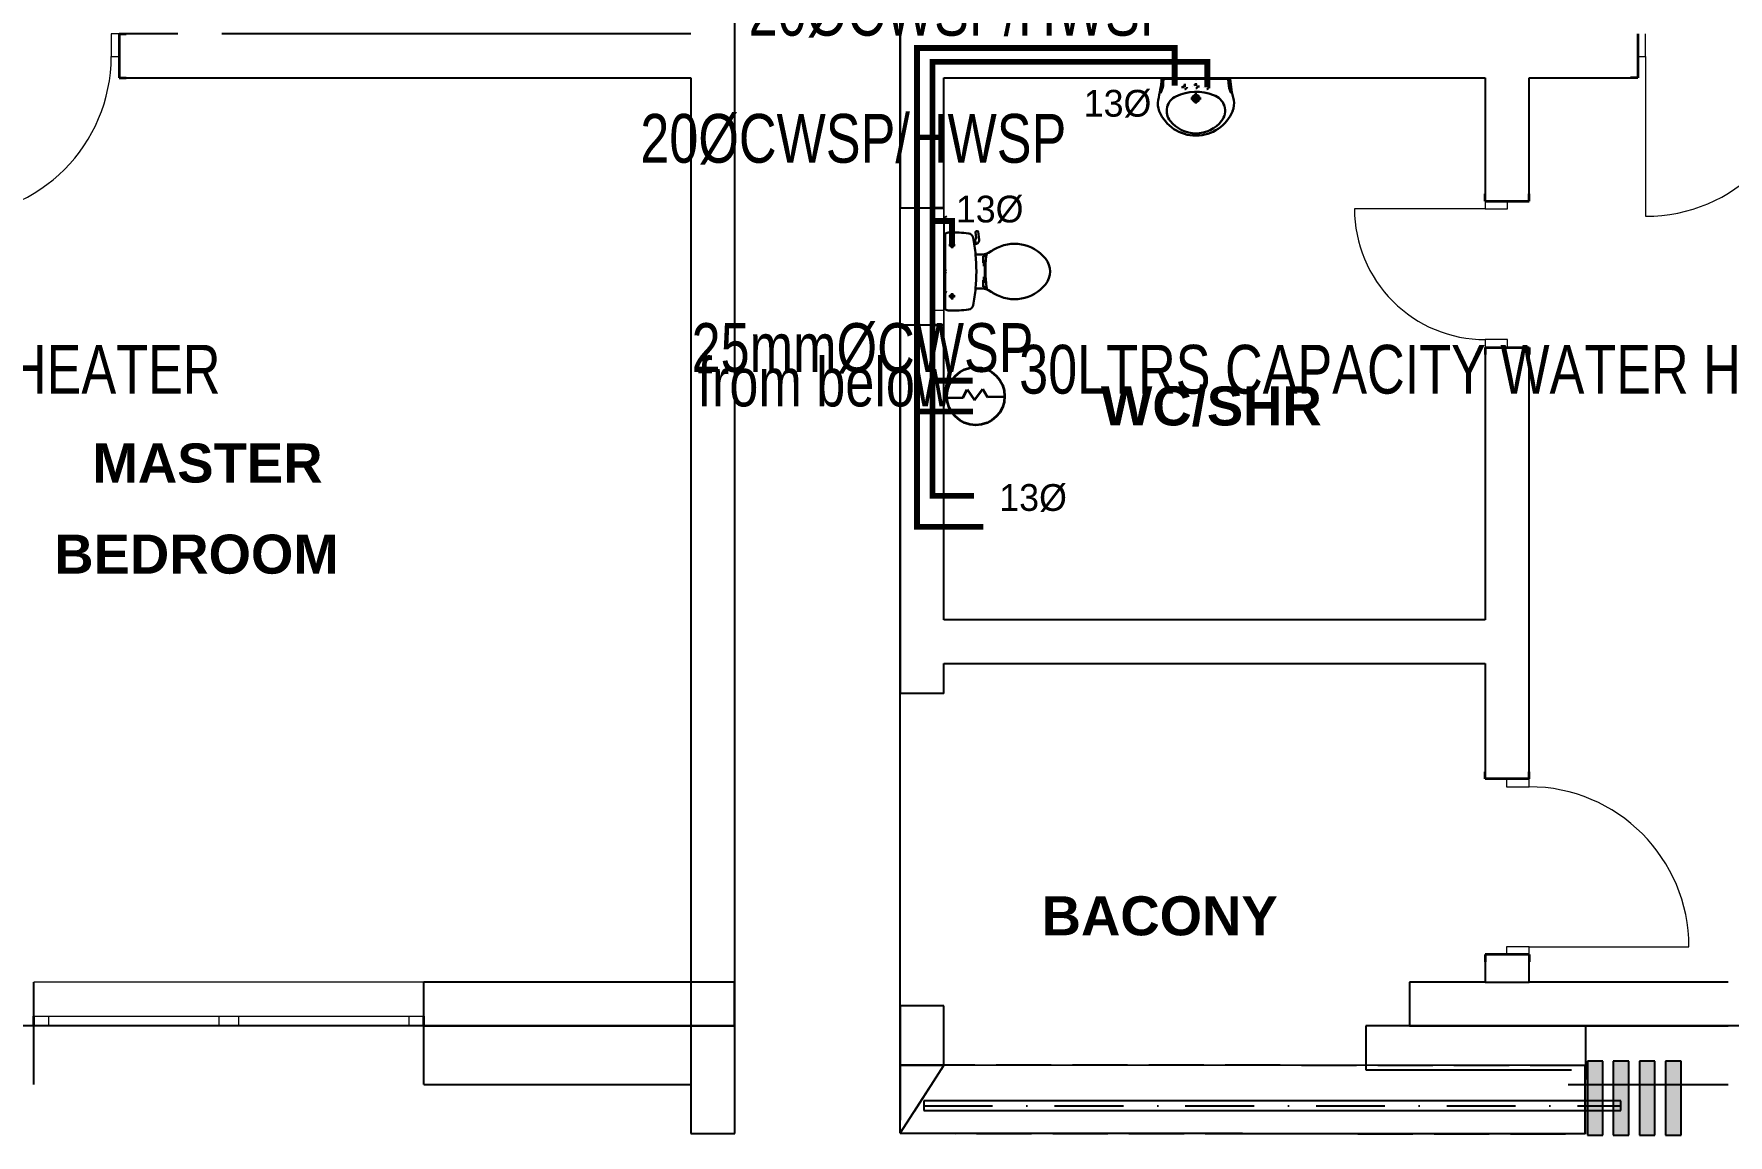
# Model space of a CAD drawing. Header units: inches. Extents: x 23 to 2032867, y 13 to 664695.
# Drawn here: x 459518 to 468205, y 490601 to 496245 of the extents above; entities that cross this region are included whole.
import ezdxf

# ---------------------------------------------------------------- set-up
doc = ezdxf.new("R2010")
doc.units = ezdxf.units.IN
doc.header["$MEASUREMENT"] = 0
for name, pattern in [('ACAD_ISO10W100', [18, 12, -3, 0, -3]), ('DASHDOT', [1, 0.5, -0.25, 0, -0.25]), ('DASHED1', [1, 0.3, -0.4, 0.3]), ('Dot & Dashed', [670.277762, 352.777767, -176.388884, 0, -141.111112]), ('DOTDASH', [1, 0.3, -0.2, 0, -0.2, 0.3]), ('Hidden Line', [391.222223, 282.222223, -109])]:
    doc.linetypes.add(name, pattern=pattern)
for name, color, linetype, lineweight, true_color in [('Annotation - Text_Pen_No__86', 7, 'Continuous', 20, 0x5555ff), ('ARCHICAD Doors_Pen_No__23', 7, 'Continuous', 20, 0xff6600), ('ARCHICAD Doors_Pen_No__3', 7, 'Continuous', 18, 0xff6600), ('ARCHICAD Windows_Pen_No__23', 7, 'Continuous', 20, 0xff6600), ('ARCHICAD Windows_Pen_No__3', 7, 'Continuous', 18, 0xff6600), ('Structural - Bearing_Pen_No__160', 7, 'Continuous', 20, 0xb4a35c), ('Structural - Bearing_Pen_No__87', 7, 'Continuous', 20, 0x6a6a6a), ('Structural - Bearing_Pen_No__89', 7, 'Continuous', 20, 0x71cebe)]:
    doc.layers.add(name, color=color, linetype=linetype, lineweight=lineweight, true_color=true_color)
for name, color, linetype, lineweight in [('ARCHICAD Doors_Pen_No__27', 7, 'Continuous', 35), ('ARCHICAD Windows_Pen_No__27', 7, 'Continuous', 35), ('Building', 8, 'Continuous', 18), ('Interior - Furniture _Pen_No__16', 124, 'Continuous', 20), ('Interior - Furniture _Pen_No__75', 6, 'Continuous', 20), ('Structural - Bearing_Pen_No__27', 7, 'Continuous', 35), ('WATER SUPPLY', 5, 'ACAD_ISO10W100', 50), ('watersupply', 4, 'DASHDOT', 25)]:
    doc.layers.add(name, color=color, linetype=linetype, lineweight=lineweight)
doc.styles.add('GENERATED_STYLE_2', font='arialbd.ttf')
doc.styles.add('SPIRITTXTSTYLE1', font='ORIG2')

msp = doc.modelspace()

# ---------------------------------------------------------------- hatches: boundary and pattern name
at = {"layer": 'Structural - Bearing_Pen_No__160', "linetype": 'Continuous', "lineweight": 25}
for points in [[(467483.916, 490979.81), (467483.916, 490600.78), (467563.916, 490600.78), (467563.916, 490979.81)], [(467615.75, 490979.81), (467615.75, 490600.78), (467695.75, 490600.78), (467695.75, 490979.81)], [(467750.501, 490979.81), (467750.501, 490600.78), (467830.501, 490600.78), (467830.501, 490979.81)], [(467885.253, 490979.81), (467885.253, 490600.78), (467965.253, 490600.78), (467965.253, 490979.81)]]:
    msp.add_hatch(color=8, dxfattribs=at).paths.add_polyline_path(points)

# ---------------------------------------------------------------- linework, layer by layer
at = {"color": 8, "linetype": 'Hidden Line'}
for p, q in [((464184.755, 490959.688), (463959.755, 490959.853)), ((463959.755, 490959.853), (463959.755, 490609.853)), ((464184.755, 490959.688), (463959.755, 490609.853)), ((463959.755, 490609.853), (464184.755, 490959.688)), ((467473.374, 490957.274), (464184.755, 490959.688)), ((467473.117, 490607.274), (467473.374, 490957.274)), ((463959.755, 490609.853), (467473.117, 490607.274))]:
    msp.add_line(p, q, dxfattribs=at)
at = {"layer": 'ARCHICAD Doors_Pen_No__23', "color": 8, "linetype": 'Continuous'}
for p, q in [((459955.061, 496244.955), (459915.061, 496244.955)), ((459915.061, 496244.955), (459915.061, 496129.955)), ((459955.061, 496129.955), (459955.061, 496244.955)), ((467742.078, 496244.955), (467742.078, 496129.955)), ((467782.078, 496129.955), (467782.078, 496244.955)), ((459915.061, 496129.955), (459955.061, 496129.955)), ((467742.078, 496129.955), (467782.078, 496129.955)), ((466959.73, 495388.101), (466959.73, 495348.101)), ((467074.73, 495388.101), (466959.73, 495388.101)), ((466959.73, 495348.101), (467074.73, 495348.101)), ((467074.73, 495348.101), (467074.73, 495388.101)), ((467074.73, 494678.101), (466959.73, 494678.101)), ((466959.73, 494678.101), (466959.73, 494638.101)), ((467074.73, 494638.101), (467074.73, 494678.101)), ((466959.73, 494638.101), (467074.73, 494638.101)), ((467069.73, 492425.969), (467069.73, 492385.969)), ((467184.73, 492425.969), (467069.73, 492425.969)), ((467069.73, 492385.969), (467184.73, 492385.969)), ((467184.73, 492385.969), (467184.73, 492425.969)), ((467184.73, 491565.969), (467069.73, 491565.969)), ((467069.73, 491565.969), (467069.73, 491525.969)), ((467069.73, 491525.969), (467184.73, 491525.969)), ((467184.73, 491525.969), (467184.73, 491565.969))]:
    msp.add_line(p, q, dxfattribs=at)
at = {"layer": 'ARCHICAD Doors_Pen_No__27', "color": 8, "linetype": 'Continuous'}
for p, q in [((459955.061, 496244.955), (459955.061, 496129.955)), ((459955.061, 496244.955), (459992.061, 496244.955)), ((467742.078, 496244.955), (467742.078, 496129.955)), ((459955.061, 496129.955), (459955.061, 496019.955)), ((467742.078, 496129.955), (467742.078, 496019.955)), ((459955.061, 496019.955), (459992.061, 496019.955)), ((467742.078, 496019.955), (467705.078, 496019.955)), ((466959.73, 495388.101), (466959.73, 495425.101)), ((467184.73, 495388.101), (467184.73, 495425.101)), ((466959.73, 495388.101), (467074.73, 495388.101)), ((467074.73, 495388.101), (467184.73, 495388.101)), ((466959.73, 494638.101), (467074.73, 494638.101)), ((466959.73, 494638.101), (466959.73, 494601.101)), ((467074.73, 494638.101), (467184.73, 494638.101)), ((467184.73, 494638.101), (467184.73, 494601.101)), ((466959.73, 492425.969), (466959.73, 492462.969)), ((467069.73, 492425.969), (466959.73, 492425.969)), ((467184.73, 492425.969), (467069.73, 492425.969)), ((467184.73, 492425.969), (467184.73, 492462.969)), ((467069.73, 491525.969), (466959.73, 491525.969)), ((466959.73, 491525.969), (466959.73, 491488.969)), ((467184.73, 491525.969), (467069.73, 491525.969)), ((467184.73, 491525.969), (467184.73, 491488.969))]:
    msp.add_line(p, q, dxfattribs=at)
at = {"layer": 'ARCHICAD Doors_Pen_No__3', "color": 8, "linetype": 'Continuous'}
for p, q in [((467782.078, 496129.955), (467782.078, 495309.955)), ((466959.73, 495348.101), (466289.73, 495348.101)), ((467184.73, 491565.969), (468004.73, 491565.969))]:
    msp.add_line(p, q, dxfattribs=at)
for centre, major_axis, start_param, end_param in [((459095.061, 496129.955), (579.828, 579.828), 3.92699082, 5.49778714), ((467782.078, 496129.955), (579.828, 579.828), 3.92699082, 5.49778714), ((466959.73, 495348.101), (473.762, 473.762), 2.35619449, 3.92699082), ((467184.73, 491565.969), (-579.828, 579.828), 3.92699082, 5.49778714)]:
    msp.add_ellipse(centre, major_axis=major_axis, ratio=1, start_param=start_param, end_param=end_param, dxfattribs=at)
at = {"layer": 'ARCHICAD Windows_Pen_No__23', "color": 8, "linetype": 'Continuous'}
for p, q in [((464134.755, 495351.603), (464134.755, 495276.603)), ((464184.755, 495276.603), (464184.755, 495351.603)), ((464134.755, 495276.603), (464184.755, 495276.603)), ((464184.755, 494826.603), (464134.755, 494826.603)), ((464134.755, 494826.603), (464134.755, 494751.603)), ((464184.755, 494751.603), (464184.755, 494826.603)), ((459518.459, 491210.357), (459593.459, 491210.357)), ((459593.459, 491210.357), (459593.459, 491160.357)), ((460468.459, 491160.357), (460468.459, 491210.357)), ((460468.459, 491210.357), (460518.459, 491210.357)), ((460518.459, 491210.357), (460568.459, 491210.357)), ((460568.459, 491210.357), (460568.459, 491160.357)), ((461443.459, 491160.357), (461443.459, 491210.357)), ((461443.459, 491210.357), (461518.459, 491210.357)), ((459593.459, 491160.357), (459518.459, 491160.357)), ((460518.459, 491160.357), (460468.459, 491160.357)), ((460568.459, 491160.357), (460518.459, 491160.357)), ((461518.459, 491160.357), (461443.459, 491160.357))]:
    msp.add_line(p, q, dxfattribs=at)
at = {"layer": 'ARCHICAD Windows_Pen_No__27', "color": 8, "linetype": 'Continuous'}
for p, q in [((464184.755, 495351.603), (464134.755, 495351.603)), ((464184.755, 494751.603), (464134.755, 494751.603)), ((459518.459, 491160.357), (459518.459, 491210.357)), ((461518.459, 491160.357), (461518.459, 491210.357))]:
    msp.add_line(p, q, dxfattribs=at)
at = {"layer": 'ARCHICAD Windows_Pen_No__3', "color": 8, "linetype": 'Continuous'}
for p, q in [((463959.755, 495351.603), (463959.755, 494751.603)), ((464184.755, 495351.603), (464184.755, 494751.603)), ((464134.755, 495276.603), (464134.755, 494826.603)), ((464184.755, 494826.603), (464184.755, 495276.603)), ((461518.459, 491385.357), (459518.459, 491385.357)), ((459593.459, 491210.357), (460468.459, 491210.357)), ((460568.459, 491210.357), (461443.459, 491210.357)), ((461518.459, 491160.357), (459518.459, 491160.357)), ((460468.459, 491160.357), (459593.459, 491160.357)), ((461443.459, 491160.357), (460568.459, 491160.357))]:
    msp.add_line(p, q, dxfattribs=at)
at = {"layer": 'Building', "linetype": 'Continuous', "lineweight": 30, "ltscale": 1000}
for p, q in [((465652.494, 496015.395), (465300.721, 496015.395)), ((465652.494, 496015.395, -1683.122), (465300.721, 496015.395, -1683.122)), ((465310.835, 496015.395), (465308.96, 495993.047)), ((465310.835, 496015.395, -1683.122), (465308.96, 495993.047, -1683.122)), ((465642.38, 496015.395), (465644.256, 495993.047)), ((465642.38, 496015.395, -1683.122), (465644.256, 495993.047, -1683.122)), ((464191.088, 495220.491), (464191.088, 494833.711)), ((464344.56, 495191.303), (464336.596, 495189.626)), ((464340.421, 495166.228), (464351.701, 495169.447)), ((464348.838, 495168.63), (464343.669, 495191.115)), ((464350.686, 495199.908), (464346.996, 495229.012)), ((464349.805, 495233.252), (464354.69, 495234.629)), ((464359.6, 495231.454), (464365.623, 495191.051)), ((464370.613, 495113.504), (464346.829, 495113.504)), ((464385.958, 495105.731), (464385.958, 495071.646)), ((464401.122, 495105.731), (464385.958, 495105.731)), ((464385.958, 495079.438), (464398.98, 495079.438)), ((464385.958, 495071.646), (464398.531, 495071.646)), ((464390.085, 495071.646), (464390.085, 495054.644)), ((464390.085, 495054.644), (464393.825, 495054.644)), ((464390.085, 494982.555), (464390.085, 494999.557)), ((464390.085, 494999.557), (464393.825, 494999.557)), ((464393.825, 494999.557), (464393.825, 495054.644)), ((464346.829, 494940.697), (464370.613, 494940.697)), ((464385.958, 494948.471), (464385.958, 494982.555)), ((464385.958, 494982.555), (464399.388, 494982.555)), ((464385.958, 494974.763), (464399.987, 494974.763)), ((464402.64, 494948.471), (464385.958, 494948.471))]:
    msp.add_line(p, q, dxfattribs=at)
at = {"layer": 'Building', "linetype": 'DASHED1', "lineweight": 30, "ltscale": 50}
for p, q in [((465402.814, 495971.709), (465438.194, 495971.709)), ((465402.814, 495971.709, -1683.122), (465438.194, 495971.709, -1683.122)), ((465420.504, 495988.752), (465420.504, 495953.828)), ((465420.504, 495988.752, -1683.122), (465420.504, 495953.828, -1683.122)), ((465494.298, 495976.122), (465458.918, 495976.122)), ((465494.298, 495976.122, -1683.122), (465458.918, 495976.122, -1683.122)), ((465476.608, 495993.164), (465476.608, 495958.24)), ((465476.608, 495993.164, -1683.122), (465476.608, 495958.24, -1683.122)), ((465550.402, 495971.709), (465515.022, 495971.709)), ((465550.402, 495971.709, -1683.122), (465515.022, 495971.709, -1683.122)), ((465532.712, 495988.752), (465532.712, 495953.828)), ((465532.712, 495988.752, -1683.122), (465532.712, 495953.828, -1683.122))]:
    msp.add_line(p, q, dxfattribs=at)
at = {"layer": 'Building', "linetype": 'Continuous', "lineweight": 30, "ltscale": 200}
for p, q in [((465472.048, 496010.834), (465472.048, 496019.955)), ((465472.048, 496019.955), (465481.168, 496010.834)), ((465481.168, 496019.955), (465472.048, 496010.834)), ((465472.048, 496010.834, -1683.122), (465472.048, 496019.955, -1683.122)), ((465472.048, 496019.955, -1683.122), (465481.168, 496010.834, -1683.122)), ((465481.168, 496019.955, -1683.122), (465472.048, 496010.834, -1683.122)), ((465481.168, 496010.834), (465481.168, 496019.955)), ((465481.168, 496010.834, -1683.122), (465481.168, 496019.955, -1683.122))]:
    msp.add_line(p, q, dxfattribs=at)
at = {"layer": 'Building', "linetype": 'Continuous', "lineweight": 30, "ltscale": 50}
for p, q in [((465450.259, 495914.512), (465502.957, 495914.512)), ((465450.259, 495914.512, -1683.122), (465502.957, 495914.512, -1683.122)), ((465476.608, 495941.777), (465476.608, 495887.577)), ((465476.608, 495941.777, -1683.122), (465476.608, 495887.577, -1683.122)), ((464242.025, 495161.906), (464210.282, 495161.906)), ((464226.153, 495177.778), (464226.153, 495146.035)), ((464242.163, 494900.087), (464210.144, 494900.087)), ((464226.153, 494916.097), (464226.153, 494884.078))]:
    msp.add_line(p, q, dxfattribs=at)
at = {"layer": 'Building', "linetype": 'Continuous', "ltscale": 200}
for p, q in [((464184.755, 495020.767), (464197.422, 495033.434)), ((464197.422, 495033.434), (464184.755, 495033.434)), ((464184.755, 495033.434), (464197.422, 495020.767)), ((464197.422, 495020.767), (464184.755, 495020.767))]:
    msp.add_line(p, q, dxfattribs=at)
at = {"layer": 'Building', "linetype": 'DASHED1', "lineweight": 30, "ltscale": 50}
for centre in [(465420.504, 495971.709), (465420.504, 495971.709, -1683.122), (465476.608, 495976.122), (465476.608, 495976.122, -1683.122), (465532.712, 495971.709), (465532.712, 495971.709, -1683.122)]:
    msp.add_circle(centre, 9.504, dxfattribs=at)
at = {"layer": 'Building', "linetype": 'Continuous', "lineweight": 30, "ltscale": 1000}
for centre, radius in [((465476.608, 495914.512), 18.608), ((465476.608, 495914.512, -1683.122), 18.608), ((465476.608, 495914.512), 10.99), ((465476.608, 495914.512, -1683.122), 10.99)]:
    msp.add_circle(centre, radius, dxfattribs=at)
at = {"layer": 'Building', "linetype": 'Continuous', "lineweight": 30, "ltscale": 50}
for centre in [(464226.153, 495161.906), (464226.153, 494900.087)]:
    msp.add_circle(centre, 9.351, dxfattribs=at)
at = {"layer": 'Building', "linetype": 'Continuous', "lineweight": 30, "ltscale": 1000}
for centre, radius, start, end in [((464718.472, 496056.881), 583.726, 345.0270052, 355.9244355), ((464718.472, 496056.881, -1683.122), 583.726, 345.0270052, 355.9244355), ((465205.059, 495993.047), 103.901, 329.9007316, 0.0000094), ((465205.059, 495993.047, -1683.122), 103.901, 329.9007316, 0.0000094), ((465476.961, 495710.162), 238.006, 67.8276538, 115.5349405), ((465476.961, 495710.162, -1683.122), 238.006, 67.8276538, 115.5349405), ((465748.157, 495993.047), 103.901, 180.0000006, 210.0992783), ((465748.157, 495993.047, -1683.122), 103.901, 180.0000006, 210.0992783), ((466234.744, 496056.881), 583.726, 184.075602, 194.9730049), ((466234.744, 496056.881, -1683.122), 583.726, 184.075602, 194.9730049), ((465384.841, 495888.834), 103.901, 170.4525984, 202.4906661), ((465384.841, 495888.834, -1683.122), 103.901, 170.4525984, 202.4906661), ((465409.584, 495850.138), 82.661, 115.2174734, 218.537704), ((465409.584, 495850.138, -1683.122), 82.661, 115.2174734, 218.537704), ((465542.676, 495850.49), 83.628, 321.6817737, 73.2461383), ((465542.676, 495850.49, -1683.122), 83.628, 321.6817737, 73.2461383), ((465568.375, 495888.834), 103.901, 337.5093438, 9.5474663), ((465568.375, 495888.834, -1683.122), 103.901, 337.5093438, 9.5474663), ((465476.603, 495926.641), 203.147, 202.4424723, 338.1531127), ((465476.603, 495926.641, -1683.122), 203.147, 202.4424723, 338.1531127), ((465476.608, 495903.523), 168.347, 218.53754, 321.4625075), ((465476.608, 495903.523, -1683.122), 168.347, 218.53754, 321.4625075), ((465550.869, 495899.403), 124.156, 335.8931025, 336.0931451), ((465550.869, 495899.403, -1683.122), 124.156, 335.8931025, 336.0931451), ((464212.016, 495193.925), 33.819, 88.9808265, 128.2302081), ((464212.618, 494331.632), 896.106, 83.6508475, 90), ((464308.827, 495196.284), 26.118, 10.7270761, 83.6508475), ((463415.762, 495027.101), 935.068, 5.3019114, 10.7270761), ((464342.955, 495198.928), 7.792, 281.8886154, 7.22379), ((464350.862, 495229.502), 3.896, 105.7397884, 187.2238087), ((464346.355, 495188.179), 19.481, 285.9271971, 8.4778948), ((464355.747, 495230.879), 3.896, 8.4778948, 105.7397884), ((464546.463, 494964.401), 204.567, 39.1208282, 121.0923054), ((463417.701, 495027.281), 933.119, 354.6980974, 5.3019114), ((464370.613, 495214.07), 100.566, 270.0000019, 303.8429404), ((465118.996, 495034.025), 721.447, 174.3005444, 186.9358206), ((464416.623, 495104.124), 15.584, 127.7817379, 174.3005444), ((464621.903, 494839.305), 350.65, 121.0923054, 123.8429316), ((464623.557, 495027.101), 105.195, 320.8791806, 39.1208282), ((463415.762, 495027.101), 935.068, 349.2903908, 354.6980974), ((464370.613, 494840.131), 100.566, 56.1570684, 90), ((464418.299, 494948.786), 15.584, 186.9358105, 232.5800181), ((464621.903, 495214.897), 350.65, 236.1570702, 238.9077103), ((464546.463, 495089.8), 204.567, 238.9077103, 320.8791806), ((464212.016, 494860.276), 33.819, 231.7697938, 271.0191617), ((464212.618, 495722.569), 896.106, 270.0000019, 276.330877), ((464308.51, 494858.26), 26.494, 276.330877, 349.2903908)]:
    msp.add_arc(centre, radius, start, end, dxfattribs=at)
at = {"layer": 'Interior - Furniture _Pen_No__16', "color": 8, "linetype": 'Continuous', "lineweight": 25}
for p, q in [((464081.376, 490776.226), (464081.376, 490726.226)), ((467655.223, 490776.226), (464081.376, 490776.226)), ((467655.223, 490726.226), (467655.223, 490776.226)), ((464081.376, 490726.226), (467655.223, 490726.226))]:
    msp.add_line(p, q, dxfattribs=at)
at = {"layer": 'Interior - Furniture _Pen_No__16', "color": 8, "linetype": 'Dot & Dashed', "lineweight": 25}
msp.add_line((464081.376, 490751.226), (467655.223, 490751.226), dxfattribs=at)
at = {"layer": 'Interior - Furniture _Pen_No__75', "color": 8, "linetype": 'Continuous', "lineweight": 25}
for p, q in [((464199.83, 495309.289), (464184.755, 495302.188)), ((464184.755, 495302.188), (464184.755, 494928.652)), ((464184.755, 495256.395), (464184.755, 494974.445)), ((464184.755, 494928.652), (464199.83, 494921.551))]:
    msp.add_line(p, q, dxfattribs=at)
at = {"layer": 'Structural - Bearing_Pen_No__27', "color": 8, "linetype": 'Continuous', "lineweight": 25}
for p, q in [((463112.505, 490608.728), (463112.505, 497657.831)), ((463959.755, 497310.166), (463959.755, 496019.955)), ((459955.061, 496244.955), (459992.061, 496244.955)), ((459955.061, 496244.955), (459955.061, 496129.955)), ((460256.397, 496244.955), (459955.061, 496244.955)), ((462887.505, 496244.955), (460481.397, 496244.955)), ((467742.078, 496244.955), (467742.078, 496129.955)), ((459955.061, 496129.955), (459955.061, 496019.955)), ((467742.078, 496129.955), (467742.078, 496019.955)), ((459955.061, 496019.955), (459992.061, 496019.955)), ((459955.061, 496019.955), (462887.505, 496019.955)), ((462887.505, 496019.955), (462887.505, 490608.728)), ((463959.755, 496019.955), (463959.755, 495351.603)), ((464184.755, 496019.955), (466959.73, 496019.955)), ((464184.755, 495351.603), (464184.755, 496019.955)), ((466959.73, 496019.955), (466959.73, 495388.101)), ((467184.73, 495388.101), (467184.73, 496019.955)), ((467184.73, 496019.955), (467742.078, 496019.955)), ((467742.078, 496019.955), (467705.078, 496019.955)), ((466959.73, 495388.101), (466959.73, 495425.101)), ((467184.73, 495388.101), (467184.73, 495425.101)), ((464134.755, 495351.603), (463959.755, 495351.603)), ((464184.755, 495351.603), (464134.755, 495351.603)), ((466959.73, 495388.101), (467074.73, 495388.101)), ((467074.73, 495388.101), (467184.73, 495388.101)), ((464134.755, 494751.603), (463959.755, 494751.603)), ((463959.755, 494751.603), (463959.755, 493242.312)), ((464184.755, 494751.603), (464134.755, 494751.603)), ((464184.755, 493242.312), (464184.755, 494751.603)), ((466959.73, 494638.101), (466959.73, 494601.101)), ((466959.73, 494638.101), (467074.73, 494638.101)), ((466959.73, 494638.101), (466959.73, 493242.312)), ((467074.73, 494638.101), (467184.73, 494638.101)), ((467184.73, 494638.101), (467184.73, 494601.101)), ((467184.73, 492425.969), (467184.73, 494638.101)), ((463959.755, 493242.312), (463959.755, 493017.312)), ((466959.73, 493242.312), (464184.755, 493242.312)), ((463959.755, 493017.312), (463959.755, 492864.143)), ((464184.755, 492864.143), (464184.755, 493017.312)), ((464184.755, 493017.312), (466959.73, 493017.312)), ((466959.73, 493017.312), (466959.73, 492425.969)), ((464184.755, 492864.143), (463959.755, 492864.143)), ((466959.73, 492425.969), (466959.73, 492462.969)), ((467069.73, 492425.969), (466959.73, 492425.969)), ((467184.73, 492425.969), (467069.73, 492425.969)), ((467184.73, 492425.969), (467184.73, 492462.969)), ((466959.73, 491525.969), (466959.73, 491488.969)), ((467069.73, 491525.969), (466959.73, 491525.969)), ((466959.73, 491525.969), (466959.73, 491385.357)), ((467184.73, 491525.969), (467069.73, 491525.969)), ((467184.73, 491525.969), (467184.73, 491488.969)), ((467184.73, 491385.357), (467184.73, 491525.969)), ((459518.459, 491210.357), (459518.459, 491385.357)), ((461518.459, 491210.357), (461518.459, 491385.357)), ((463110.487, 491385.357), (461518.459, 491385.357)), ((463110.487, 491160.357), (463110.487, 491385.357)), ((466572.338, 491385.357), (466572.338, 491160.357)), ((466959.73, 491385.357), (466572.338, 491385.357)), ((466959.73, 491385.357), (467184.73, 491385.357)), ((468205.477, 491385.357), (467184.73, 491385.357)), ((464184.755, 491264.143), (463959.755, 491264.143)), ((463959.755, 491264.143), (463959.755, 490959.853)), ((464184.755, 490959.688), (464184.755, 491264.143)), ((459518.459, 491160.357), (459518.459, 491210.357)), ((461518.459, 491160.357), (461518.459, 491210.357)), ((459518.459, 490860.357), (459518.459, 491160.357)), ((461518.459, 490860.357), (461518.459, 491160.357)), ((461518.459, 491160.357), (463110.487, 491160.357)), ((462885.487, 491160.357), (461518.459, 491160.357)), ((466347.338, 491160.357), (466347.338, 490935.357)), ((467401.647, 491160.357), (466347.338, 491160.357)), ((466572.338, 491160.357), (468205.477, 491160.357)), ((468205.477, 491160.357), (467384.608, 491160.357)), ((466347.338, 490935.357), (467401.647, 490935.357)), ((467563.916, 490979.81), (467483.916, 490979.81)), ((467483.916, 490979.81), (467483.916, 490600.78)), ((467563.916, 490600.78), (467563.916, 490979.81)), ((467695.75, 490979.81), (467615.75, 490979.81)), ((467615.75, 490979.81), (467615.75, 490600.78)), ((467695.75, 490600.78), (467695.75, 490979.81)), ((467830.501, 490979.81), (467750.501, 490979.81)), ((467750.501, 490979.81), (467750.501, 490600.78)), ((467830.501, 490600.78), (467830.501, 490979.81)), ((467965.253, 490979.81), (467885.253, 490979.81)), ((467885.253, 490979.81), (467885.253, 490600.78)), ((467965.253, 490600.78), (467965.253, 490979.81)), ((461518.459, 490860.357), (462885.487, 490860.357)), ((467384.608, 490860.357), (468205.477, 490860.357)), ((462887.505, 490608.728), (463112.505, 490608.728)), ((467483.916, 490600.78), (467563.916, 490600.78)), ((467615.75, 490600.78), (467695.75, 490600.78)), ((467750.501, 490600.78), (467830.501, 490600.78)), ((467885.253, 490600.78), (467965.253, 490600.78))]:
    msp.add_line(p, q, dxfattribs=at)
at = {"layer": 'Structural - Bearing_Pen_No__87', "color": 8, "linetype": 'Continuous', "lineweight": 25}
for p, q in [((463959.755, 490959.853), (464184.755, 490959.688)), ((463959.755, 490609.853), (463959.755, 490959.853)), ((467473.374, 490957.274), (464184.755, 490959.688)), ((467473.117, 490607.274), (467473.374, 490957.274)), ((463959.755, 490609.853), (467473.117, 490607.274))]:
    msp.add_line(p, q, dxfattribs=at)
at = {"layer": 'Structural - Bearing_Pen_No__89', "color": 8, "linetype": 'Continuous', "lineweight": 25}
for p, q in [((463112.505, 503610.357), (463110.487, 491160.357)), ((463959.755, 495791.734), (463959.755, 498644.809)), ((463959.755, 490609.853), (463959.755, 495791.734)), ((463110.487, 491160.357), (458796.898, 491160.357)), ((467473.523, 491160.357), (467473.117, 490607.274)), ((471797.505, 491160.357), (467473.523, 491160.357)), ((467473.117, 490607.274), (463959.755, 490609.853))]:
    msp.add_line(p, q, dxfattribs=at)
at = {"layer": 'WATER SUPPLY', "color": 1, "linetype": 'Continuous', "ltscale": 150, "const_width": 30, "flags": 128}
for points in [[(464386.165, 493718.341), (464046.976, 493718.341), (464046.976, 496172.58), (465367.877, 496172.58), (465367.877, 495978.86)], [(464332.991, 494309.81), (464046.976, 494309.81)]]:
    msp.add_lwpolyline(points, dxfattribs=at)
at = {"layer": 'WATER SUPPLY', "linetype": 'DOTDASH', "ltscale": 150, "const_width": 30, "flags": 128}
for points in [[(464126.207, 494621.505), (464126.207, 496102.121), (465535.641, 496102.121), (465535.641, 495971.11)], [(464226.154, 495161.906), (464226.154, 495286.293), (464126.207, 495286.293)], [(464126.207, 494621.505), (464126.207, 493877.501), (464339.283, 493877.501)], [(464331.273, 494468.003), (464126.207, 494468.003)]]:
    msp.add_lwpolyline(points, dxfattribs=at)
at = {"layer": 'watersupply', "color": 1, "linetype": 'Continuous', "lineweight": 35, "ltscale": 10}
for p, q in [((464282.158, 494379.265), (464193.926, 494377.948)), ((464282.158, 494379.265), (464303.613, 494421.497)), ((464303.613, 494421.497), (464341.962, 494367.082)), ((464341.962, 494367.082), (464384.333, 494423.609)), ((464384.333, 494423.609), (464407.858, 494382.745)), ((464496.09, 494384.062), (464407.858, 494382.745))]:
    msp.add_line(p, q, dxfattribs=at)
msp.add_circle((464348.118, 494387.931), 147.921, dxfattribs=at)

# ---------------------------------------------------------------- texts
at = {"color": 0, "lineweight": 25, "ltscale": 0.45, "style": 'SPIRITTXTSTYLE1', "width": 0.8}
for s, p in [('20%%CCWSP/HWSP', (463183.365, 496235.861, 5069.732)), ('20%%CCWSP/HWSP', (462627.82, 495584.619, 5069.732)), ('25mm%%CCWSP', (462890.9, 494512.487, 3209.933)), ('30LTRS CAPACITY WATER HEATER', (455883.365, 494401.152, 4036.5)), ('30LTRS CAPACITY WATER HEATER', (464570.383, 494401.152, 4036.5)), ('from below', (462921.053, 494335.741, 3209.933))]:
    msp.add_text(s, height=250, dxfattribs=at).set_placement(p)
at = {"color": 0, "lineweight": 25, "ltscale": 0.45, "char_height": 137.16864, "width": 381.35138, "attachment_point": 1, "style": 'SPIRITTXTSTYLE1'}
for insert in [(464901.433, 495957.996, -777.6), (464245.834, 495415.698, -777.6), (464468.457, 493937.355, -777.6)]:
    msp.add_mtext('{\\C256;13Ø}', dxfattribs=dict(at, insert=insert))
at = {"layer": 'Annotation - Text_Pen_No__86', "color": 8, "linetype": 'Hidden Line', "lineweight": 25, "style": 'GENERATED_STYLE_2'}
for s, p in [('WC/SHR', (464989.484, 494238.058)), ('MASTER', (459819, 493945.635)), ('BEDROOM', (459622.65, 493478.504)), ('BACONY', (464685.669, 491624.77))]:
    msp.add_text(s, height=200, dxfattribs=at).set_placement(p)

doc.saveas('drawing.dxf')
